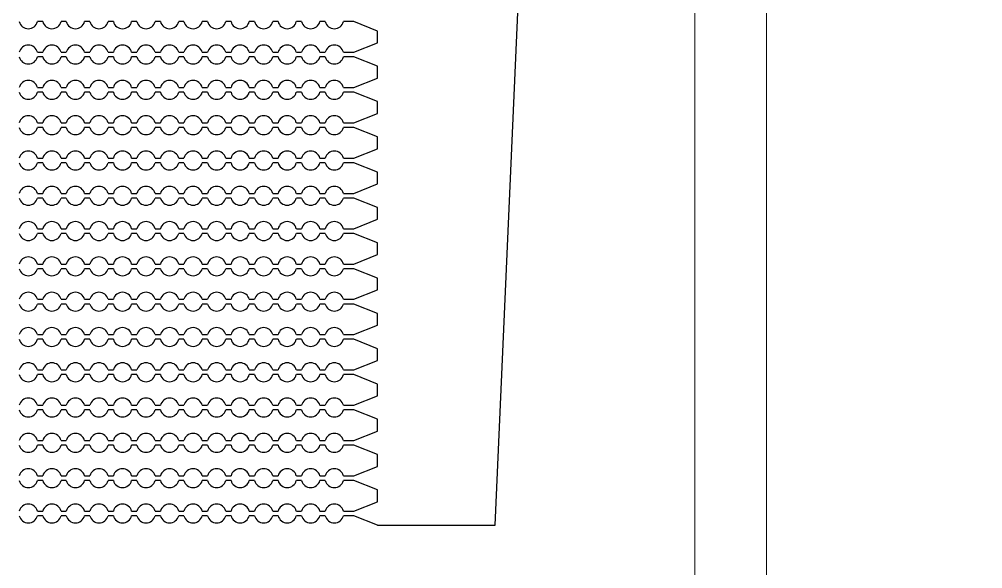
# Model space of a CAD drawing. Extents: x 4056 to 105656, y 4120 to 105720.
# Drawn here: x 35925 to 37972, y 27611 to 28778 of the extents above; entities that cross this region are included whole.
import ezdxf

# ---------------------------------------------------------------- set-up
doc = ezdxf.new("R2010")
doc.units = 13
doc.header["$MEASUREMENT"] = 0
doc.layers.add('Main Layer', color=7, linetype='Continuous', lineweight=0)

msp = doc.modelspace()

# ---------------------------------------------------------------- linework, layer by layer
at = {"lineweight": 0}
for p, q in [((37513.2, 32374.7), (37513.2, 26210.4)), ((37360.6, 32222), (37360.6, 26465.4))]:
    msp.add_line(p, q, dxfattribs=at)
for p, q in [((36936.4, 27703), (37136.4, 32253)), ((35975.1, 28773), (35963.9, 28773)), ((36025.1, 28773), (36013.9, 28773)), ((36075.1, 28773), (36063.9, 28773)), ((36125.1, 28773), (36113.9, 28773)), ((36175.1, 28773), (36163.9, 28773)), ((36225.1, 28773), (36213.9, 28773)), ((36275.1, 28773), (36263.9, 28773)), ((36325.1, 28773), (36313.9, 28773)), ((36375.1, 28773), (36363.9, 28773)), ((36425.1, 28773), (36413.9, 28773)), ((36475.1, 28773), (36463.9, 28773)), ((36525.1, 28773), (36513.9, 28773)), ((36575.1, 28773), (36563.9, 28773)), ((36625.1, 28773), (36613.9, 28773)), ((36636.4, 28773), (36625.1, 28773)), ((36686.4, 28753), (36636.4, 28773)), ((36686.4, 28728), (36686.4, 28753)), ((36636.4, 28708), (36686.4, 28728)), ((35963.9, 28708), (35975.1, 28708)), ((36013.9, 28708), (36025.1, 28708)), ((36063.9, 28708), (36075.1, 28708)), ((36113.9, 28708), (36125.1, 28708)), ((36163.9, 28708), (36175.1, 28708)), ((36213.9, 28708), (36225.1, 28708)), ((36263.9, 28708), (36275.1, 28708)), ((36313.9, 28708), (36325.1, 28708)), ((36363.9, 28708), (36375.1, 28708)), ((36413.9, 28708), (36425.1, 28708)), ((36463.9, 28708), (36475.1, 28708)), ((36513.9, 28708), (36525.1, 28708)), ((36563.9, 28708), (36575.1, 28708)), ((36613.9, 28708), (36625.1, 28708)), ((36625.1, 28708), (36636.4, 28708)), ((35975.1, 28698), (35963.9, 28698)), ((36025.1, 28698), (36013.9, 28698)), ((36075.1, 28698), (36063.9, 28698)), ((36125.1, 28698), (36113.9, 28698)), ((36175.1, 28698), (36163.9, 28698)), ((36225.1, 28698), (36213.9, 28698)), ((36275.1, 28698), (36263.9, 28698)), ((36325.1, 28698), (36313.9, 28698)), ((36375.1, 28698), (36363.9, 28698)), ((36425.1, 28698), (36413.9, 28698)), ((36475.1, 28698), (36463.9, 28698)), ((36525.1, 28698), (36513.9, 28698)), ((36575.1, 28698), (36563.9, 28698)), ((36625.1, 28698), (36613.9, 28698)), ((36636.4, 28698), (36625.1, 28698)), ((36686.4, 28678), (36636.4, 28698)), ((36686.4, 28653), (36686.4, 28678)), ((36636.4, 28633), (36686.4, 28653)), ((35963.9, 28633), (35975.1, 28633)), ((35975.1, 28623), (35963.9, 28623)), ((36013.9, 28633), (36025.1, 28633)), ((36025.1, 28623), (36013.9, 28623)), ((36063.9, 28633), (36075.1, 28633)), ((36075.1, 28623), (36063.9, 28623)), ((36113.9, 28633), (36125.1, 28633)), ((36125.1, 28623), (36113.9, 28623)), ((36163.9, 28633), (36175.1, 28633)), ((36175.1, 28623), (36163.9, 28623)), ((36213.9, 28633), (36225.1, 28633)), ((36225.1, 28623), (36213.9, 28623)), ((36263.9, 28633), (36275.1, 28633)), ((36275.1, 28623), (36263.9, 28623)), ((36313.9, 28633), (36325.1, 28633)), ((36325.1, 28623), (36313.9, 28623)), ((36363.9, 28633), (36375.1, 28633)), ((36375.1, 28623), (36363.9, 28623)), ((36413.9, 28633), (36425.1, 28633)), ((36425.1, 28623), (36413.9, 28623)), ((36463.9, 28633), (36475.1, 28633)), ((36475.1, 28623), (36463.9, 28623)), ((36513.9, 28633), (36525.1, 28633)), ((36525.1, 28623), (36513.9, 28623)), ((36563.9, 28633), (36575.1, 28633)), ((36575.1, 28623), (36563.9, 28623)), ((36613.9, 28633), (36625.1, 28633)), ((36625.1, 28623), (36613.9, 28623)), ((36625.1, 28633), (36636.4, 28633)), ((36636.4, 28623), (36625.1, 28623)), ((36686.4, 28603), (36636.4, 28623)), ((36686.4, 28578), (36686.4, 28603)), ((36636.4, 28558), (36686.4, 28578)), ((35963.9, 28558), (35975.1, 28558)), ((35975.1, 28548), (35963.9, 28548)), ((36013.9, 28558), (36025.1, 28558)), ((36025.1, 28548), (36013.9, 28548)), ((36063.9, 28558), (36075.1, 28558)), ((36075.1, 28548), (36063.9, 28548)), ((36113.9, 28558), (36125.1, 28558)), ((36125.1, 28548), (36113.9, 28548)), ((36163.9, 28558), (36175.1, 28558)), ((36175.1, 28548), (36163.9, 28548)), ((36213.9, 28558), (36225.1, 28558)), ((36225.1, 28548), (36213.9, 28548)), ((36263.9, 28558), (36275.1, 28558)), ((36275.1, 28548), (36263.9, 28548)), ((36313.9, 28558), (36325.1, 28558)), ((36325.1, 28548), (36313.9, 28548)), ((36363.9, 28558), (36375.1, 28558)), ((36375.1, 28548), (36363.9, 28548)), ((36413.9, 28558), (36425.1, 28558)), ((36425.1, 28548), (36413.9, 28548)), ((36463.9, 28558), (36475.1, 28558)), ((36475.1, 28548), (36463.9, 28548)), ((36513.9, 28558), (36525.1, 28558)), ((36525.1, 28548), (36513.9, 28548)), ((36563.9, 28558), (36575.1, 28558)), ((36575.1, 28548), (36563.9, 28548)), ((36613.9, 28558), (36625.1, 28558)), ((36625.1, 28548), (36613.9, 28548)), ((36625.1, 28558), (36636.4, 28558)), ((36636.4, 28548), (36625.1, 28548)), ((36686.4, 28528), (36636.4, 28548)), ((36686.4, 28503), (36686.4, 28528)), ((36636.4, 28483), (36686.4, 28503)), ((35963.9, 28483), (35975.1, 28483)), ((36013.9, 28483), (36025.1, 28483)), ((36063.9, 28483), (36075.1, 28483)), ((36113.9, 28483), (36125.1, 28483)), ((36163.9, 28483), (36175.1, 28483)), ((36213.9, 28483), (36225.1, 28483)), ((36263.9, 28483), (36275.1, 28483)), ((36313.9, 28483), (36325.1, 28483)), ((36363.9, 28483), (36375.1, 28483)), ((36413.9, 28483), (36425.1, 28483)), ((36463.9, 28483), (36475.1, 28483)), ((36513.9, 28483), (36525.1, 28483)), ((36563.9, 28483), (36575.1, 28483)), ((36613.9, 28483), (36625.1, 28483)), ((36625.1, 28483), (36636.4, 28483)), ((35975.1, 28473), (35963.9, 28473)), ((36025.1, 28473), (36013.9, 28473)), ((36075.1, 28473), (36063.9, 28473)), ((36125.1, 28473), (36113.9, 28473)), ((36175.1, 28473), (36163.9, 28473)), ((36225.1, 28473), (36213.9, 28473)), ((36275.1, 28473), (36263.9, 28473)), ((36325.1, 28473), (36313.9, 28473)), ((36375.1, 28473), (36363.9, 28473)), ((36425.1, 28473), (36413.9, 28473)), ((36475.1, 28473), (36463.9, 28473)), ((36525.1, 28473), (36513.9, 28473)), ((36575.1, 28473), (36563.9, 28473)), ((36625.1, 28473), (36613.9, 28473)), ((36636.4, 28473), (36625.1, 28473)), ((36686.4, 28453), (36636.4, 28473)), ((36686.4, 28428), (36686.4, 28453)), ((36636.4, 28408), (36686.4, 28428)), ((35963.9, 28408), (35975.1, 28408)), ((35975.1, 28398), (35963.9, 28398)), ((36013.9, 28408), (36025.1, 28408)), ((36025.1, 28398), (36013.9, 28398)), ((36063.9, 28408), (36075.1, 28408)), ((36075.1, 28398), (36063.9, 28398)), ((36113.9, 28408), (36125.1, 28408)), ((36125.1, 28398), (36113.9, 28398)), ((36163.9, 28408), (36175.1, 28408)), ((36175.1, 28398), (36163.9, 28398)), ((36213.9, 28408), (36225.1, 28408)), ((36225.1, 28398), (36213.9, 28398)), ((36263.9, 28408), (36275.1, 28408)), ((36275.1, 28398), (36263.9, 28398)), ((36313.9, 28408), (36325.1, 28408)), ((36325.1, 28398), (36313.9, 28398)), ((36363.9, 28408), (36375.1, 28408)), ((36375.1, 28398), (36363.9, 28398)), ((36413.9, 28408), (36425.1, 28408)), ((36425.1, 28398), (36413.9, 28398)), ((36463.9, 28408), (36475.1, 28408)), ((36475.1, 28398), (36463.9, 28398)), ((36513.9, 28408), (36525.1, 28408)), ((36525.1, 28398), (36513.9, 28398)), ((36563.9, 28408), (36575.1, 28408)), ((36575.1, 28398), (36563.9, 28398)), ((36613.9, 28408), (36625.1, 28408)), ((36625.1, 28398), (36613.9, 28398)), ((36625.1, 28408), (36636.4, 28408)), ((36636.4, 28398), (36625.1, 28398)), ((36686.4, 28378), (36636.4, 28398)), ((36686.4, 28353), (36686.4, 28378)), ((36636.4, 28333), (36686.4, 28353)), ((35963.9, 28333), (35975.1, 28333)), ((35975.1, 28323), (35963.9, 28323)), ((36013.9, 28333), (36025.1, 28333)), ((36025.1, 28323), (36013.9, 28323)), ((36063.9, 28333), (36075.1, 28333)), ((36075.1, 28323), (36063.9, 28323)), ((36113.9, 28333), (36125.1, 28333)), ((36125.1, 28323), (36113.9, 28323)), ((36163.9, 28333), (36175.1, 28333)), ((36175.1, 28323), (36163.9, 28323)), ((36213.9, 28333), (36225.1, 28333)), ((36225.1, 28323), (36213.9, 28323)), ((36263.9, 28333), (36275.1, 28333)), ((36275.1, 28323), (36263.9, 28323)), ((36313.9, 28333), (36325.1, 28333)), ((36325.1, 28323), (36313.9, 28323)), ((36363.9, 28333), (36375.1, 28333)), ((36375.1, 28323), (36363.9, 28323)), ((36413.9, 28333), (36425.1, 28333)), ((36425.1, 28323), (36413.9, 28323)), ((36463.9, 28333), (36475.1, 28333)), ((36475.1, 28323), (36463.9, 28323)), ((36513.9, 28333), (36525.1, 28333)), ((36525.1, 28323), (36513.9, 28323)), ((36563.9, 28333), (36575.1, 28333)), ((36575.1, 28323), (36563.9, 28323)), ((36613.9, 28333), (36625.1, 28333)), ((36625.1, 28323), (36613.9, 28323)), ((36625.1, 28333), (36636.4, 28333)), ((36636.4, 28323), (36625.1, 28323)), ((36686.4, 28303), (36636.4, 28323)), ((36686.4, 28278), (36686.4, 28303)), ((36636.4, 28258), (36686.4, 28278)), ((35963.9, 28258), (35975.1, 28258)), ((36013.9, 28258), (36025.1, 28258)), ((36063.9, 28258), (36075.1, 28258)), ((36113.9, 28258), (36125.1, 28258)), ((36163.9, 28258), (36175.1, 28258)), ((36213.9, 28258), (36225.1, 28258)), ((36263.9, 28258), (36275.1, 28258)), ((36313.9, 28258), (36325.1, 28258)), ((36363.9, 28258), (36375.1, 28258)), ((36413.9, 28258), (36425.1, 28258)), ((36463.9, 28258), (36475.1, 28258)), ((36513.9, 28258), (36525.1, 28258)), ((36563.9, 28258), (36575.1, 28258)), ((36613.9, 28258), (36625.1, 28258)), ((36625.1, 28258), (36636.4, 28258)), ((35975.1, 28248), (35963.9, 28248)), ((36025.1, 28248), (36013.9, 28248)), ((36075.1, 28248), (36063.9, 28248)), ((36125.1, 28248), (36113.9, 28248)), ((36175.1, 28248), (36163.9, 28248)), ((36225.1, 28248), (36213.9, 28248)), ((36275.1, 28248), (36263.9, 28248)), ((36325.1, 28248), (36313.9, 28248)), ((36375.1, 28248), (36363.9, 28248)), ((36425.1, 28248), (36413.9, 28248)), ((36475.1, 28248), (36463.9, 28248)), ((36525.1, 28248), (36513.9, 28248)), ((36575.1, 28248), (36563.9, 28248)), ((36625.1, 28248), (36613.9, 28248)), ((36636.4, 28248), (36625.1, 28248)), ((36686.4, 28228), (36636.4, 28248)), ((36686.4, 28203), (36686.4, 28228)), ((36636.4, 28183), (36686.4, 28203)), ((35963.9, 28183), (35975.1, 28183)), ((35975.1, 28173), (35963.9, 28173)), ((36013.9, 28183), (36025.1, 28183)), ((36025.1, 28173), (36013.9, 28173)), ((36063.9, 28183), (36075.1, 28183)), ((36075.1, 28173), (36063.9, 28173)), ((36113.9, 28183), (36125.1, 28183)), ((36125.1, 28173), (36113.9, 28173)), ((36163.9, 28183), (36175.1, 28183)), ((36175.1, 28173), (36163.9, 28173)), ((36213.9, 28183), (36225.1, 28183)), ((36225.1, 28173), (36213.9, 28173)), ((36263.9, 28183), (36275.1, 28183)), ((36275.1, 28173), (36263.9, 28173)), ((36313.9, 28183), (36325.1, 28183)), ((36325.1, 28173), (36313.9, 28173)), ((36363.9, 28183), (36375.1, 28183)), ((36375.1, 28173), (36363.9, 28173)), ((36413.9, 28183), (36425.1, 28183)), ((36425.1, 28173), (36413.9, 28173)), ((36463.9, 28183), (36475.1, 28183)), ((36475.1, 28173), (36463.9, 28173)), ((36513.9, 28183), (36525.1, 28183)), ((36525.1, 28173), (36513.9, 28173)), ((36563.9, 28183), (36575.1, 28183)), ((36575.1, 28173), (36563.9, 28173)), ((36613.9, 28183), (36625.1, 28183)), ((36625.1, 28173), (36613.9, 28173)), ((36625.1, 28183), (36636.4, 28183)), ((36636.4, 28173), (36625.1, 28173)), ((36686.4, 28153), (36636.4, 28173)), ((36686.4, 28128), (36686.4, 28153)), ((36636.4, 28108), (36686.4, 28128)), ((35963.9, 28108), (35975.1, 28108)), ((35975.1, 28098), (35963.9, 28098)), ((36013.9, 28108), (36025.1, 28108)), ((36025.1, 28098), (36013.9, 28098)), ((36063.9, 28108), (36075.1, 28108)), ((36075.1, 28098), (36063.9, 28098)), ((36113.9, 28108), (36125.1, 28108)), ((36125.1, 28098), (36113.9, 28098)), ((36163.9, 28108), (36175.1, 28108)), ((36175.1, 28098), (36163.9, 28098)), ((36213.9, 28108), (36225.1, 28108)), ((36225.1, 28098), (36213.9, 28098)), ((36263.9, 28108), (36275.1, 28108)), ((36275.1, 28098), (36263.9, 28098)), ((36313.9, 28108), (36325.1, 28108)), ((36325.1, 28098), (36313.9, 28098)), ((36363.9, 28108), (36375.1, 28108)), ((36375.1, 28098), (36363.9, 28098)), ((36413.9, 28108), (36425.1, 28108)), ((36425.1, 28098), (36413.9, 28098)), ((36463.9, 28108), (36475.1, 28108)), ((36475.1, 28098), (36463.9, 28098)), ((36513.9, 28108), (36525.1, 28108)), ((36525.1, 28098), (36513.9, 28098)), ((36563.9, 28108), (36575.1, 28108)), ((36575.1, 28098), (36563.9, 28098)), ((36613.9, 28108), (36625.1, 28108)), ((36625.1, 28098), (36613.9, 28098)), ((36625.1, 28108), (36636.4, 28108)), ((36636.4, 28098), (36625.1, 28098)), ((36686.4, 28078), (36636.4, 28098)), ((36686.4, 28053), (36686.4, 28078)), ((36636.4, 28033), (36686.4, 28053)), ((35963.9, 28033), (35975.1, 28033)), ((36013.9, 28033), (36025.1, 28033)), ((36063.9, 28033), (36075.1, 28033)), ((36113.9, 28033), (36125.1, 28033)), ((36163.9, 28033), (36175.1, 28033)), ((36213.9, 28033), (36225.1, 28033)), ((36263.9, 28033), (36275.1, 28033)), ((36313.9, 28033), (36325.1, 28033)), ((36363.9, 28033), (36375.1, 28033)), ((36413.9, 28033), (36425.1, 28033)), ((36463.9, 28033), (36475.1, 28033)), ((36513.9, 28033), (36525.1, 28033)), ((36563.9, 28033), (36575.1, 28033)), ((36613.9, 28033), (36625.1, 28033)), ((36625.1, 28033), (36636.4, 28033)), ((35975.1, 28023), (35963.9, 28023)), ((36025.1, 28023), (36013.9, 28023)), ((36075.1, 28023), (36063.9, 28023)), ((36125.1, 28023), (36113.9, 28023)), ((36175.1, 28023), (36163.9, 28023)), ((36225.1, 28023), (36213.9, 28023)), ((36275.1, 28023), (36263.9, 28023)), ((36325.1, 28023), (36313.9, 28023)), ((36375.1, 28023), (36363.9, 28023)), ((36425.1, 28023), (36413.9, 28023)), ((36475.1, 28023), (36463.9, 28023)), ((36525.1, 28023), (36513.9, 28023)), ((36575.1, 28023), (36563.9, 28023)), ((36625.1, 28023), (36613.9, 28023)), ((36636.4, 28023), (36625.1, 28023)), ((36686.4, 28003), (36636.4, 28023)), ((36686.4, 27978), (36686.4, 28003)), ((36636.4, 27958), (36686.4, 27978)), ((35963.9, 27958), (35975.1, 27958)), ((35975.1, 27948), (35963.9, 27948)), ((36013.9, 27958), (36025.1, 27958)), ((36025.1, 27948), (36013.9, 27948)), ((36063.9, 27958), (36075.1, 27958)), ((36075.1, 27948), (36063.9, 27948)), ((36113.9, 27958), (36125.1, 27958)), ((36125.1, 27948), (36113.9, 27948)), ((36163.9, 27958), (36175.1, 27958)), ((36175.1, 27948), (36163.9, 27948)), ((36213.9, 27958), (36225.1, 27958)), ((36225.1, 27948), (36213.9, 27948)), ((36263.9, 27958), (36275.1, 27958)), ((36275.1, 27948), (36263.9, 27948)), ((36313.9, 27958), (36325.1, 27958)), ((36325.1, 27948), (36313.9, 27948)), ((36363.9, 27958), (36375.1, 27958)), ((36375.1, 27948), (36363.9, 27948)), ((36413.9, 27958), (36425.1, 27958)), ((36425.1, 27948), (36413.9, 27948)), ((36463.9, 27958), (36475.1, 27958)), ((36475.1, 27948), (36463.9, 27948)), ((36513.9, 27958), (36525.1, 27958)), ((36525.1, 27948), (36513.9, 27948)), ((36563.9, 27958), (36575.1, 27958)), ((36575.1, 27948), (36563.9, 27948)), ((36613.9, 27958), (36625.1, 27958)), ((36625.1, 27948), (36613.9, 27948)), ((36625.1, 27958), (36636.4, 27958)), ((36636.4, 27948), (36625.1, 27948)), ((36686.4, 27928), (36636.4, 27948)), ((36686.4, 27903), (36686.4, 27928)), ((36636.4, 27883), (36686.4, 27903)), ((35963.9, 27883), (35975.1, 27883)), ((35975.1, 27873), (35963.9, 27873)), ((36013.9, 27883), (36025.1, 27883)), ((36025.1, 27873), (36013.9, 27873)), ((36063.9, 27883), (36075.1, 27883)), ((36075.1, 27873), (36063.9, 27873)), ((36113.9, 27883), (36125.1, 27883)), ((36125.1, 27873), (36113.9, 27873)), ((36163.9, 27883), (36175.1, 27883)), ((36175.1, 27873), (36163.9, 27873)), ((36213.9, 27883), (36225.1, 27883)), ((36225.1, 27873), (36213.9, 27873)), ((36263.9, 27883), (36275.1, 27883)), ((36275.1, 27873), (36263.9, 27873)), ((36313.9, 27883), (36325.1, 27883)), ((36325.1, 27873), (36313.9, 27873)), ((36363.9, 27883), (36375.1, 27883)), ((36375.1, 27873), (36363.9, 27873)), ((36413.9, 27883), (36425.1, 27883)), ((36425.1, 27873), (36413.9, 27873)), ((36463.9, 27883), (36475.1, 27883)), ((36475.1, 27873), (36463.9, 27873)), ((36513.9, 27883), (36525.1, 27883)), ((36525.1, 27873), (36513.9, 27873)), ((36563.9, 27883), (36575.1, 27883)), ((36575.1, 27873), (36563.9, 27873)), ((36613.9, 27883), (36625.1, 27883)), ((36625.1, 27873), (36613.9, 27873)), ((36625.1, 27883), (36636.4, 27883)), ((36636.4, 27873), (36625.1, 27873)), ((36686.4, 27853), (36636.4, 27873)), ((36686.4, 27828), (36686.4, 27853)), ((36636.4, 27808), (36686.4, 27828)), ((35963.9, 27808), (35975.1, 27808)), ((36013.9, 27808), (36025.1, 27808)), ((36063.9, 27808), (36075.1, 27808)), ((36113.9, 27808), (36125.1, 27808)), ((36163.9, 27808), (36175.1, 27808)), ((36213.9, 27808), (36225.1, 27808)), ((36263.9, 27808), (36275.1, 27808)), ((36313.9, 27808), (36325.1, 27808)), ((36363.9, 27808), (36375.1, 27808)), ((36413.9, 27808), (36425.1, 27808)), ((36463.9, 27808), (36475.1, 27808)), ((36513.9, 27808), (36525.1, 27808)), ((36563.9, 27808), (36575.1, 27808)), ((36613.9, 27808), (36625.1, 27808)), ((36625.1, 27808), (36636.4, 27808)), ((35975.1, 27798), (35963.9, 27798)), ((36025.1, 27798), (36013.9, 27798)), ((36075.1, 27798), (36063.9, 27798)), ((36125.1, 27798), (36113.9, 27798)), ((36175.1, 27798), (36163.9, 27798)), ((36225.1, 27798), (36213.9, 27798)), ((36275.1, 27798), (36263.9, 27798)), ((36325.1, 27798), (36313.9, 27798)), ((36375.1, 27798), (36363.9, 27798)), ((36425.1, 27798), (36413.9, 27798)), ((36475.1, 27798), (36463.9, 27798)), ((36525.1, 27798), (36513.9, 27798)), ((36575.1, 27798), (36563.9, 27798)), ((36625.1, 27798), (36613.9, 27798)), ((36636.4, 27798), (36625.1, 27798)), ((36686.4, 27778), (36636.4, 27798)), ((36686.4, 27753), (36686.4, 27778)), ((36636.4, 27733), (36686.4, 27753)), ((35963.9, 27733), (35975.1, 27733)), ((35975.1, 27723), (35963.9, 27723)), ((36013.9, 27733), (36025.1, 27733)), ((36025.1, 27723), (36013.9, 27723)), ((36063.9, 27733), (36075.1, 27733)), ((36075.1, 27723), (36063.9, 27723)), ((36113.9, 27733), (36125.1, 27733)), ((36125.1, 27723), (36113.9, 27723)), ((36163.9, 27733), (36175.1, 27733)), ((36175.1, 27723), (36163.9, 27723)), ((36213.9, 27733), (36225.1, 27733)), ((36225.1, 27723), (36213.9, 27723)), ((36263.9, 27733), (36275.1, 27733)), ((36275.1, 27723), (36263.9, 27723)), ((36313.9, 27733), (36325.1, 27733)), ((36325.1, 27723), (36313.9, 27723)), ((36363.9, 27733), (36375.1, 27733)), ((36375.1, 27723), (36363.9, 27723)), ((36413.9, 27733), (36425.1, 27733)), ((36425.1, 27723), (36413.9, 27723)), ((36463.9, 27733), (36475.1, 27733)), ((36475.1, 27723), (36463.9, 27723)), ((36513.9, 27733), (36525.1, 27733)), ((36525.1, 27723), (36513.9, 27723)), ((36563.9, 27733), (36575.1, 27733)), ((36575.1, 27723), (36563.9, 27723)), ((36613.9, 27733), (36625.1, 27733)), ((36625.1, 27723), (36613.9, 27723)), ((36625.1, 27733), (36636.4, 27733)), ((36636.4, 27723), (36625.1, 27723)), ((36686.4, 27703), (36636.4, 27723)), ((36686.4, 27703), (36936.4, 27703))]:
    msp.add_line(p, q)
for centre, start, end in [((35944.5, 28778), 194.4775, 345.5225), ((35994.5, 28778), 194.4775, 345.5225), ((36044.5, 28778), 194.4775, 345.5225), ((36094.5, 28778), 194.4775, 345.5225), ((36144.5, 28778), 194.4775, 345.5225), ((36194.5, 28778), 194.4775, 345.5225), ((36244.5, 28778), 194.4775, 345.5225), ((36294.5, 28778), 194.4775, 345.5225), ((36344.5, 28778), 194.4775, 345.5225), ((36394.5, 28778), 194.4775, 345.5225), ((36444.5, 28778), 194.4775, 345.5225), ((36494.5, 28778), 194.4775, 345.5225), ((36544.5, 28778), 194.4775, 345.5225), ((36594.5, 28778), 194.4775, 345.5225), ((35944.5, 28703), 14.4775, 165.5225), ((35994.5, 28703), 14.4775, 165.5225), ((36044.5, 28703), 14.4775, 165.5225), ((36094.5, 28703), 14.4775, 165.5225), ((36144.5, 28703), 14.4775, 165.5225), ((36194.5, 28703), 14.4775, 165.5225), ((36244.5, 28703), 14.4775, 165.5225), ((36294.5, 28703), 14.4775, 165.5225), ((36344.5, 28703), 14.4775, 165.5225), ((36394.5, 28703), 14.4775, 165.5225), ((36444.5, 28703), 14.4775, 165.5225), ((36494.5, 28703), 14.4775, 165.5225), ((36544.5, 28703), 14.4775, 165.5225), ((36594.5, 28703), 14.4775, 165.5225), ((35944.5, 28703), 194.4775, 345.5225), ((35994.5, 28703), 194.4775, 345.5225), ((36044.5, 28703), 194.4775, 345.5225), ((36094.5, 28703), 194.4775, 345.5225), ((36144.5, 28703), 194.4775, 345.5225), ((36194.5, 28703), 194.4775, 345.5225), ((36244.5, 28703), 194.4775, 345.5225), ((36294.5, 28703), 194.4775, 345.5225), ((36344.5, 28703), 194.4775, 345.5225), ((36394.5, 28703), 194.4775, 345.5225), ((36444.5, 28703), 194.4775, 345.5225), ((36494.5, 28703), 194.4775, 345.5225), ((36544.5, 28703), 194.4775, 345.5225), ((36594.5, 28703), 194.4775, 345.5225), ((35944.5, 28628), 14.4775, 165.5225), ((35994.5, 28628), 14.4775, 165.5225), ((36044.5, 28628), 14.4775, 165.5225), ((36094.5, 28628), 14.4775, 165.5225), ((36144.5, 28628), 14.4775, 165.5225), ((36194.5, 28628), 14.4775, 165.5225), ((36244.5, 28628), 14.4775, 165.5225), ((36294.5, 28628), 14.4775, 165.5225), ((36344.5, 28628), 14.4775, 165.5225), ((36394.5, 28628), 14.4775, 165.5225), ((36444.5, 28628), 14.4775, 165.5225), ((36494.5, 28628), 14.4775, 165.5225), ((36544.5, 28628), 14.4775, 165.5225), ((36594.5, 28628), 14.4775, 165.5225), ((35944.5, 28628), 194.4775, 345.5225), ((35994.5, 28628), 194.4775, 345.5225), ((36044.5, 28628), 194.4775, 345.5225), ((36094.5, 28628), 194.4775, 345.5225), ((36144.5, 28628), 194.4775, 345.5225), ((36194.5, 28628), 194.4775, 345.5225), ((36244.5, 28628), 194.4775, 345.5225), ((36294.5, 28628), 194.4775, 345.5225), ((36344.5, 28628), 194.4775, 345.5225), ((36394.5, 28628), 194.4775, 345.5225), ((36444.5, 28628), 194.4775, 345.5225), ((36494.5, 28628), 194.4775, 345.5225), ((36544.5, 28628), 194.4775, 345.5225), ((36594.5, 28628), 194.4775, 345.5225), ((35944.5, 28553), 14.4775, 165.5225), ((35994.5, 28553), 14.4775, 165.5225), ((36044.5, 28553), 14.4775, 165.5225), ((36094.5, 28553), 14.4775, 165.5225), ((36144.5, 28553), 14.4775, 165.5225), ((36194.5, 28553), 14.4775, 165.5225), ((36244.5, 28553), 14.4775, 165.5225), ((36294.5, 28553), 14.4775, 165.5225), ((36344.5, 28553), 14.4775, 165.5225), ((36394.5, 28553), 14.4775, 165.5225), ((36444.5, 28553), 14.4775, 165.5225), ((36494.5, 28553), 14.4775, 165.5225), ((36544.5, 28553), 14.4775, 165.5225), ((36594.5, 28553), 14.4775, 165.5225), ((35944.5, 28553), 194.4775, 345.5225), ((35994.5, 28553), 194.4775, 345.5225), ((36044.5, 28553), 194.4775, 345.5225), ((36094.5, 28553), 194.4775, 345.5225), ((36144.5, 28553), 194.4775, 345.5225), ((36194.5, 28553), 194.4775, 345.5225), ((36244.5, 28553), 194.4775, 345.5225), ((36294.5, 28553), 194.4775, 345.5225), ((36344.5, 28553), 194.4775, 345.5225), ((36394.5, 28553), 194.4775, 345.5225), ((36444.5, 28553), 194.4775, 345.5225), ((36494.5, 28553), 194.4775, 345.5225), ((36544.5, 28553), 194.4775, 345.5225), ((36594.5, 28553), 194.4775, 345.5225), ((35944.5, 28478), 14.4775, 165.5225), ((35994.5, 28478), 14.4775, 165.5225), ((36044.5, 28478), 14.4775, 165.5225), ((36094.5, 28478), 14.4775, 165.5225), ((36144.5, 28478), 14.4775, 165.5225), ((36194.5, 28478), 14.4775, 165.5225), ((36244.5, 28478), 14.4775, 165.5225), ((36294.5, 28478), 14.4775, 165.5225), ((36344.5, 28478), 14.4775, 165.5225), ((36394.5, 28478), 14.4775, 165.5225), ((36444.5, 28478), 14.4775, 165.5225), ((36494.5, 28478), 14.4775, 165.5225), ((36544.5, 28478), 14.4775, 165.5225), ((36594.5, 28478), 14.4775, 165.5225), ((35944.5, 28478), 194.4775, 345.5225), ((35994.5, 28478), 194.4775, 345.5225), ((36044.5, 28478), 194.4775, 345.5225), ((36094.5, 28478), 194.4775, 345.5225), ((36144.5, 28478), 194.4775, 345.5225), ((36194.5, 28478), 194.4775, 345.5225), ((36244.5, 28478), 194.4775, 345.5225), ((36294.5, 28478), 194.4775, 345.5225), ((36344.5, 28478), 194.4775, 345.5225), ((36394.5, 28478), 194.4775, 345.5225), ((36444.5, 28478), 194.4775, 345.5225), ((36494.5, 28478), 194.4775, 345.5225), ((36544.5, 28478), 194.4775, 345.5225), ((36594.5, 28478), 194.4775, 345.5225), ((35944.5, 28403), 14.4775, 165.5225), ((35994.5, 28403), 14.4775, 165.5225), ((36044.5, 28403), 14.4775, 165.5225), ((36094.5, 28403), 14.4775, 165.5225), ((36144.5, 28403), 14.4775, 165.5225), ((36194.5, 28403), 14.4775, 165.5225), ((36244.5, 28403), 14.4775, 165.5225), ((36294.5, 28403), 14.4775, 165.5225), ((36344.5, 28403), 14.4775, 165.5225), ((36394.5, 28403), 14.4775, 165.5225), ((36444.5, 28403), 14.4775, 165.5225), ((36494.5, 28403), 14.4775, 165.5225), ((36544.5, 28403), 14.4775, 165.5225), ((36594.5, 28403), 14.4775, 165.5225), ((35944.5, 28403), 194.4775, 345.5225), ((35994.5, 28403), 194.4775, 345.5225), ((36044.5, 28403), 194.4775, 345.5225), ((36094.5, 28403), 194.4775, 345.5225), ((36144.5, 28403), 194.4775, 345.5225), ((36194.5, 28403), 194.4775, 345.5225), ((36244.5, 28403), 194.4775, 345.5225), ((36294.5, 28403), 194.4775, 345.5225), ((36344.5, 28403), 194.4775, 345.5225), ((36394.5, 28403), 194.4775, 345.5225), ((36444.5, 28403), 194.4775, 345.5225), ((36494.5, 28403), 194.4775, 345.5225), ((36544.5, 28403), 194.4775, 345.5225), ((36594.5, 28403), 194.4775, 345.5225), ((35944.5, 28328), 14.4775, 165.5225), ((35994.5, 28328), 14.4775, 165.5225), ((36044.5, 28328), 14.4775, 165.5225), ((36094.5, 28328), 14.4775, 165.5225), ((36144.5, 28328), 14.4775, 165.5225), ((36194.5, 28328), 14.4775, 165.5225), ((36244.5, 28328), 14.4775, 165.5225), ((36294.5, 28328), 14.4775, 165.5225), ((36344.5, 28328), 14.4775, 165.5225), ((36394.5, 28328), 14.4775, 165.5225), ((36444.5, 28328), 14.4775, 165.5225), ((36494.5, 28328), 14.4775, 165.5225), ((36544.5, 28328), 14.4775, 165.5225), ((36594.5, 28328), 14.4775, 165.5225), ((35944.5, 28328), 194.4775, 345.5225), ((35994.5, 28328), 194.4775, 345.5225), ((36044.5, 28328), 194.4775, 345.5225), ((36094.5, 28328), 194.4775, 345.5225), ((36144.5, 28328), 194.4775, 345.5225), ((36194.5, 28328), 194.4775, 345.5225), ((36244.5, 28328), 194.4775, 345.5225), ((36294.5, 28328), 194.4775, 345.5225), ((36344.5, 28328), 194.4775, 345.5225), ((36394.5, 28328), 194.4775, 345.5225), ((36444.5, 28328), 194.4775, 345.5225), ((36494.5, 28328), 194.4775, 345.5225), ((36544.5, 28328), 194.4775, 345.5225), ((36594.5, 28328), 194.4775, 345.5225), ((35944.5, 28253), 14.4775, 165.5225), ((35994.5, 28253), 14.4775, 165.5225), ((36044.5, 28253), 14.4775, 165.5225), ((36094.5, 28253), 14.4775, 165.5225), ((36144.5, 28253), 14.4775, 165.5225), ((36194.5, 28253), 14.4775, 165.5225), ((36244.5, 28253), 14.4775, 165.5225), ((36294.5, 28253), 14.4775, 165.5225), ((36344.5, 28253), 14.4775, 165.5225), ((36394.5, 28253), 14.4775, 165.5225), ((36444.5, 28253), 14.4775, 165.5225), ((36494.5, 28253), 14.4775, 165.5225), ((36544.5, 28253), 14.4775, 165.5225), ((36594.5, 28253), 14.4775, 165.5225), ((35944.5, 28253), 194.4775, 345.5225), ((35994.5, 28253), 194.4775, 345.5225), ((36044.5, 28253), 194.4775, 345.5225), ((36094.5, 28253), 194.4775, 345.5225), ((36144.5, 28253), 194.4775, 345.5225), ((36194.5, 28253), 194.4775, 345.5225), ((36244.5, 28253), 194.4775, 345.5225), ((36294.5, 28253), 194.4775, 345.5225), ((36344.5, 28253), 194.4775, 345.5225), ((36394.5, 28253), 194.4775, 345.5225), ((36444.5, 28253), 194.4775, 345.5225), ((36494.5, 28253), 194.4775, 345.5225), ((36544.5, 28253), 194.4775, 345.5225), ((36594.5, 28253), 194.4775, 345.5225), ((35944.5, 28178), 14.4775, 165.5225), ((35994.5, 28178), 14.4775, 165.5225), ((36044.5, 28178), 14.4775, 165.5225), ((36094.5, 28178), 14.4775, 165.5225), ((36144.5, 28178), 14.4775, 165.5225), ((36194.5, 28178), 14.4775, 165.5225), ((36244.5, 28178), 14.4775, 165.5225), ((36294.5, 28178), 14.4775, 165.5225), ((36344.5, 28178), 14.4775, 165.5225), ((36394.5, 28178), 14.4775, 165.5225), ((36444.5, 28178), 14.4775, 165.5225), ((36494.5, 28178), 14.4775, 165.5225), ((36544.5, 28178), 14.4775, 165.5225), ((36594.5, 28178), 14.4775, 165.5225), ((35944.5, 28178), 194.4775, 345.5225), ((35994.5, 28178), 194.4775, 345.5225), ((36044.5, 28178), 194.4775, 345.5225), ((36094.5, 28178), 194.4775, 345.5225), ((36144.5, 28178), 194.4775, 345.5225), ((36194.5, 28178), 194.4775, 345.5225), ((36244.5, 28178), 194.4775, 345.5225), ((36294.5, 28178), 194.4775, 345.5225), ((36344.5, 28178), 194.4775, 345.5225), ((36394.5, 28178), 194.4775, 345.5225), ((36444.5, 28178), 194.4775, 345.5225), ((36494.5, 28178), 194.4775, 345.5225), ((36544.5, 28178), 194.4775, 345.5225), ((36594.5, 28178), 194.4775, 345.5225), ((35944.5, 28103), 14.4775, 165.5225), ((35994.5, 28103), 14.4775, 165.5225), ((36044.5, 28103), 14.4775, 165.5225), ((36094.5, 28103), 14.4775, 165.5225), ((36144.5, 28103), 14.4775, 165.5225), ((36194.5, 28103), 14.4775, 165.5225), ((36244.5, 28103), 14.4775, 165.5225), ((36294.5, 28103), 14.4775, 165.5225), ((36344.5, 28103), 14.4775, 165.5225), ((36394.5, 28103), 14.4775, 165.5225), ((36444.5, 28103), 14.4775, 165.5225), ((36494.5, 28103), 14.4775, 165.5225), ((36544.5, 28103), 14.4775, 165.5225), ((36594.5, 28103), 14.4775, 165.5225), ((35944.5, 28103), 194.4775, 345.5225), ((35994.5, 28103), 194.4775, 345.5225), ((36044.5, 28103), 194.4775, 345.5225), ((36094.5, 28103), 194.4775, 345.5225), ((36144.5, 28103), 194.4775, 345.5225), ((36194.5, 28103), 194.4775, 345.5225), ((36244.5, 28103), 194.4775, 345.5225), ((36294.5, 28103), 194.4775, 345.5225), ((36344.5, 28103), 194.4775, 345.5225), ((36394.5, 28103), 194.4775, 345.5225), ((36444.5, 28103), 194.4775, 345.5225), ((36494.5, 28103), 194.4775, 345.5225), ((36544.5, 28103), 194.4775, 345.5225), ((36594.5, 28103), 194.4775, 345.5225), ((35944.5, 28028), 14.4775, 165.5225), ((35994.5, 28028), 14.4775, 165.5225), ((36044.5, 28028), 14.4775, 165.5225), ((36094.5, 28028), 14.4775, 165.5225), ((36144.5, 28028), 14.4775, 165.5225), ((36194.5, 28028), 14.4775, 165.5225), ((36244.5, 28028), 14.4775, 165.5225), ((36294.5, 28028), 14.4775, 165.5225), ((36344.5, 28028), 14.4775, 165.5225), ((36394.5, 28028), 14.4775, 165.5225), ((36444.5, 28028), 14.4775, 165.5225), ((36494.5, 28028), 14.4775, 165.5225), ((36544.5, 28028), 14.4775, 165.5225), ((36594.5, 28028), 14.4775, 165.5225), ((35944.5, 28028), 194.4775, 345.5225), ((35994.5, 28028), 194.4775, 345.5225), ((36044.5, 28028), 194.4775, 345.5225), ((36094.5, 28028), 194.4775, 345.5225), ((36144.5, 28028), 194.4775, 345.5225), ((36194.5, 28028), 194.4775, 345.5225), ((36244.5, 28028), 194.4775, 345.5225), ((36294.5, 28028), 194.4775, 345.5225), ((36344.5, 28028), 194.4775, 345.5225), ((36394.5, 28028), 194.4775, 345.5225), ((36444.5, 28028), 194.4775, 345.5225), ((36494.5, 28028), 194.4775, 345.5225), ((36544.5, 28028), 194.4775, 345.5225), ((36594.5, 28028), 194.4775, 345.5225), ((35944.5, 27953), 14.4775, 165.5225), ((35994.5, 27953), 14.4775, 165.5225), ((36044.5, 27953), 14.4775, 165.5225), ((36094.5, 27953), 14.4775, 165.5225), ((36144.5, 27953), 14.4775, 165.5225), ((36194.5, 27953), 14.4775, 165.5225), ((36244.5, 27953), 14.4775, 165.5225), ((36294.5, 27953), 14.4775, 165.5225), ((36344.5, 27953), 14.4775, 165.5225), ((36394.5, 27953), 14.4775, 165.5225), ((36444.5, 27953), 14.4775, 165.5225), ((36494.5, 27953), 14.4775, 165.5225), ((36544.5, 27953), 14.4775, 165.5225), ((36594.5, 27953), 14.4775, 165.5225), ((35944.5, 27953), 194.4775, 345.5225), ((35994.5, 27953), 194.4775, 345.5225), ((36044.5, 27953), 194.4775, 345.5225), ((36094.5, 27953), 194.4775, 345.5225), ((36144.5, 27953), 194.4775, 345.5225), ((36194.5, 27953), 194.4775, 345.5225), ((36244.5, 27953), 194.4775, 345.5225), ((36294.5, 27953), 194.4775, 345.5225), ((36344.5, 27953), 194.4775, 345.5225), ((36394.5, 27953), 194.4775, 345.5225), ((36444.5, 27953), 194.4775, 345.5225), ((36494.5, 27953), 194.4775, 345.5225), ((36544.5, 27953), 194.4775, 345.5225), ((36594.5, 27953), 194.4775, 345.5225), ((35944.5, 27878), 14.4775, 165.5225), ((35994.5, 27878), 14.4775, 165.5225), ((36044.5, 27878), 14.4775, 165.5225), ((36094.5, 27878), 14.4775, 165.5225), ((36144.5, 27878), 14.4775, 165.5225), ((36194.5, 27878), 14.4775, 165.5225), ((36244.5, 27878), 14.4775, 165.5225), ((36294.5, 27878), 14.4775, 165.5225), ((36344.5, 27878), 14.4775, 165.5225), ((36394.5, 27878), 14.4775, 165.5225), ((36444.5, 27878), 14.4775, 165.5225), ((36494.5, 27878), 14.4775, 165.5225), ((36544.5, 27878), 14.4775, 165.5225), ((36594.5, 27878), 14.4775, 165.5225), ((35944.5, 27878), 194.4775, 345.5225), ((35994.5, 27878), 194.4775, 345.5225), ((36044.5, 27878), 194.4775, 345.5225), ((36094.5, 27878), 194.4775, 345.5225), ((36144.5, 27878), 194.4775, 345.5225), ((36194.5, 27878), 194.4775, 345.5225), ((36244.5, 27878), 194.4775, 345.5225), ((36294.5, 27878), 194.4775, 345.5225), ((36344.5, 27878), 194.4775, 345.5225), ((36394.5, 27878), 194.4775, 345.5225), ((36444.5, 27878), 194.4775, 345.5225), ((36494.5, 27878), 194.4775, 345.5225), ((36544.5, 27878), 194.4775, 345.5225), ((36594.5, 27878), 194.4775, 345.5225), ((35944.5, 27803), 14.4775, 165.5225), ((35994.5, 27803), 14.4775, 165.5225), ((36044.5, 27803), 14.4775, 165.5225), ((36094.5, 27803), 14.4775, 165.5225), ((36144.5, 27803), 14.4775, 165.5225), ((36194.5, 27803), 14.4775, 165.5225), ((36244.5, 27803), 14.4775, 165.5225), ((36294.5, 27803), 14.4775, 165.5225), ((36344.5, 27803), 14.4775, 165.5225), ((36394.5, 27803), 14.4775, 165.5225), ((36444.5, 27803), 14.4775, 165.5225), ((36494.5, 27803), 14.4775, 165.5225), ((36544.5, 27803), 14.4775, 165.5225), ((36594.5, 27803), 14.4775, 165.5225), ((35944.5, 27803), 194.4775, 345.5225), ((35994.5, 27803), 194.4775, 345.5225), ((36044.5, 27803), 194.4775, 345.5225), ((36094.5, 27803), 194.4775, 345.5225), ((36144.5, 27803), 194.4775, 345.5225), ((36194.5, 27803), 194.4775, 345.5225), ((36244.5, 27803), 194.4775, 345.5225), ((36294.5, 27803), 194.4775, 345.5225), ((36344.5, 27803), 194.4775, 345.5225), ((36394.5, 27803), 194.4775, 345.5225), ((36444.5, 27803), 194.4775, 345.5225), ((36494.5, 27803), 194.4775, 345.5225), ((36544.5, 27803), 194.4775, 345.5225), ((36594.5, 27803), 194.4775, 345.5225), ((35944.5, 27728), 14.4775, 165.5225), ((35994.5, 27728), 14.4775, 165.5225), ((36044.5, 27728), 14.4775, 165.5225), ((36094.5, 27728), 14.4775, 165.5225), ((36144.5, 27728), 14.4775, 165.5225), ((36194.5, 27728), 14.4775, 165.5225), ((36244.5, 27728), 14.4775, 165.5225), ((36294.5, 27728), 14.4775, 165.5225), ((36344.5, 27728), 14.4775, 165.5225), ((36394.5, 27728), 14.4775, 165.5225), ((36444.5, 27728), 14.4775, 165.5225), ((36494.5, 27728), 14.4775, 165.5225), ((36544.5, 27728), 14.4775, 165.5225), ((36594.5, 27728), 14.4775, 165.5225), ((35944.5, 27728), 194.4775, 345.5225), ((35994.5, 27728), 194.4775, 345.5225), ((36044.5, 27728), 194.4775, 345.5225), ((36094.5, 27728), 194.4775, 345.5225), ((36144.5, 27728), 194.4775, 345.5225), ((36194.5, 27728), 194.4775, 345.5225), ((36244.5, 27728), 194.4775, 345.5225), ((36294.5, 27728), 194.4775, 345.5225), ((36344.5, 27728), 194.4775, 345.5225), ((36394.5, 27728), 194.4775, 345.5225), ((36444.5, 27728), 194.4775, 345.5225), ((36494.5, 27728), 194.4775, 345.5225), ((36544.5, 27728), 194.4775, 345.5225), ((36594.5, 27728), 194.4775, 345.5225)]:
    msp.add_arc(centre, 20, start, end)
at = {"layer": 'Main Layer'}
msp.add_circle((54856, 54920.5), 50800, dxfattribs=at)

doc.saveas('drawing.dxf')
